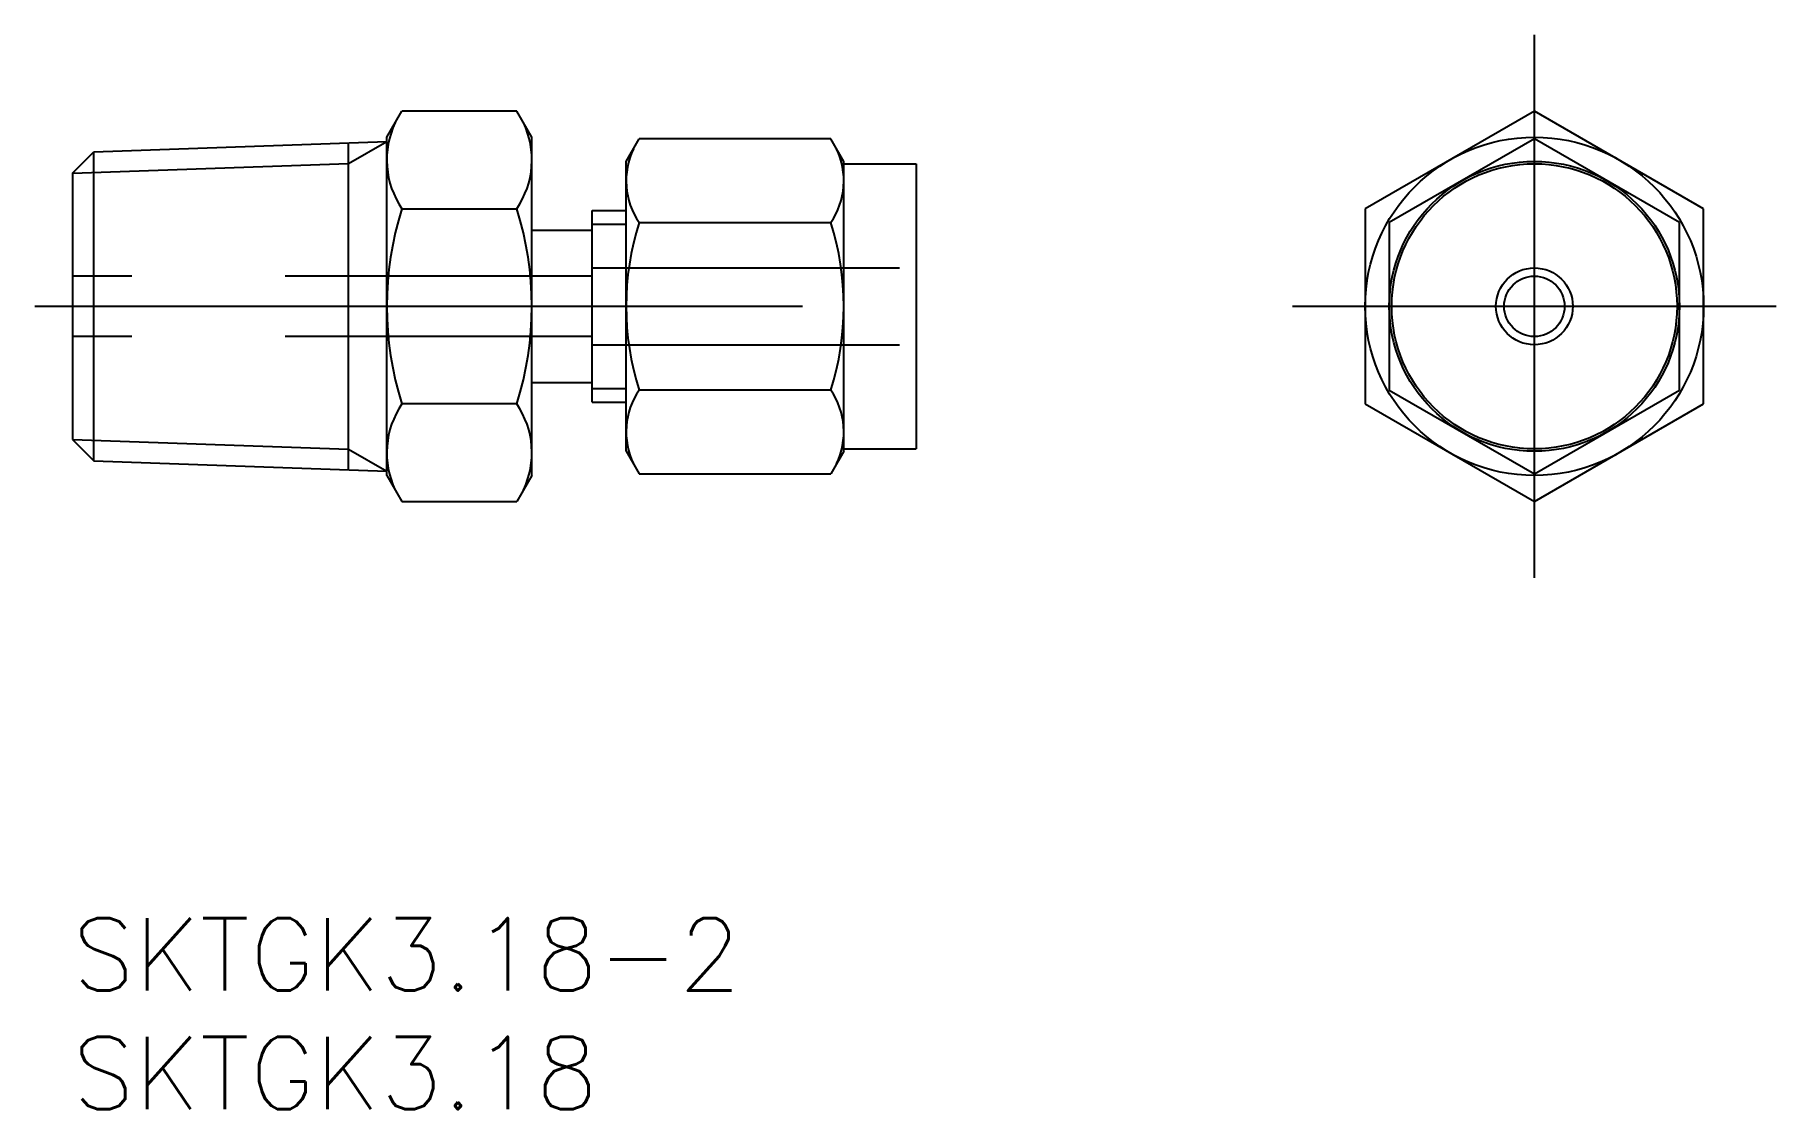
# Model space of a CAD drawing. Extents: x -62 to 10, y -33.2 to 11.2.
import ezdxf

# ---------------------------------------------------------------- set-up
doc = ezdxf.new("R2010")
doc.units = 0
doc.linetypes.add('CENTER', pattern=[50.8, 31.75, -6.35, 6.35, -6.35])
doc.linetypes.add('DASHED', pattern=[19.05, 12.7, -6.35])
doc.layers.get('0').update_dxf_attribs({"linetype": 'CONTINUOUS'})
doc.layers.add('CENTER', color=1, linetype='CENTER')
doc.styles.get("Standard").update_dxf_attribs({"font": 'txt.shx', "height": 3, "bigfont": 'bigfont.shx'})

# ---------------------------------------------------------------- blocks, each defined once
blk = doc.blocks.new('*U9')
at = {"color": 7, "linetype": 'CONTINUOUS'}
blk.add_text('SKTGK3.18-2', height=3, dxfattribs=at).set_placement((-60.463, -28.321))
blk = doc.blocks.new('*U10')
at = {"color": 7, "linetype": 'CONTINUOUS'}
blk.add_text('SKTGK3.18', height=3, dxfattribs=at).set_placement((-60.463, -33.228))

msp = doc.modelspace()

# ---------------------------------------------------------------- linework, layer by layer
at = {"color": 7, "linetype": 'CONTINUOUS'}
for p, q in [((-47.463, 7), (-46.838, 8.083)), ((-42.088, 8.083), (-46.838, 8.083)), ((-42.088, 8.083), (-46.832, 8.083)), ((-41.463, 7), (-42.088, 8.083)), ((0, 8.083), (-7, 4.041)), ((7, 4.041), (0, 8.083)), ((-59.576, 6.4), (-47.463, 6.823)), ((-49.041, -6.767), (-49.041, 6.767)), ((-47.463, -7), (-47.463, 7)), ((-41.463, -7), (-41.463, 7)), ((-37.563, 6), (-37.027, 6.928)), ((-29.099, 6.928), (-37.027, 6.928)), ((-28.563, 6), (-29.099, 6.928)), ((0, 6.928), (-6, 3.464)), ((6, 3.464), (0, 6.928)), ((-60.463, 5.513), (-59.576, 6.4)), ((-59.576, -6.4), (-59.576, 6.4)), ((-37.563, -6), (-37.563, 6)), ((-28.563, -6), (-28.563, 6)), ((-28.563, 5.9), (-25.563, 5.9)), ((-25.563, 5.9), (-25.563, -5.9)), ((-60.463, 5.513), (-60.463, -5.513)), ((-46.838, 4.041), (-42.088, 4.041)), ((-38.963, 3.969), (-37.563, 3.969)), ((-38.963, -3.969), (-38.963, 3.969)), ((-7, 4.041), (-7, -4.041)), ((7, -4.041), (7, 4.041)), ((-41.463, 3.15), (-38.963, 3.15)), ((-37.027, 3.464), (-29.099, 3.464)), ((-6, 3.464), (-6, -3.464)), ((6, -3.464), (6, 3.464)), ((-41.463, -3.15), (-38.963, -3.15)), ((-29.099, -3.464), (-37.027, -3.464)), ((-6, -3.464), (0, -6.928)), ((0, -6.928), (6, -3.464)), ((-42.088, -4.041), (-46.838, -4.041)), ((-38.963, -3.969), (-37.563, -3.969)), ((-7, -4.041), (0, -8.083)), ((0, -8.083), (7, -4.041)), ((-60.463, -5.513), (-59.576, -6.4)), ((-59.576, -6.4), (-47.463, -6.823)), ((-37.563, -6), (-37.027, -6.928)), ((-28.563, -6), (-29.099, -6.928)), ((-28.563, -5.9), (-25.563, -5.9)), ((-47.463, -7), (-46.838, -8.083)), ((-41.463, -7), (-42.088, -8.083)), ((-37.027, -6.928), (-29.099, -6.928)), ((-46.838, -8.083), (-42.088, -8.083)), ((-46.832, -8.083), (-42.088, -8.083))]:
    msp.add_line(p, q, dxfattribs=at)
at = {"color": 3, "linetype": 'CONTINUOUS'}
for p, q in [((-49.041, 5.911), (-47.463, 6.823)), ((-60.463, 5.513), (-49.041, 5.911)), ((-38.963, 3.396), (-37.563, 3.396)), ((-38.963, -3.396), (-37.563, -3.396)), ((-60.463, -5.513), (-49.041, -5.911)), ((-49.041, -5.911), (-47.463, -6.823))]:
    msp.add_line(p, q, dxfattribs=at)
at = {"color": 3, "linetype": 'DASHED'}
for p, q in [((-38.963, 1.59), (-25.563, 1.59)), ((-38.963, 1.25), (-60.463, 1.25)), ((-38.963, -1.25), (-60.463, -1.25)), ((-38.963, -1.59), (-25.563, -1.59))]:
    msp.add_line(p, q, dxfattribs=at)
at = {"color": 7, "linetype": 'CONTINUOUS'}
for radius in [7, 6, 5.9, 1.59, 1.25]:
    msp.add_circle((0, 0), radius, dxfattribs=at)
for centre, radius, start, end in [((-43.885, 6.062), 3.578, 154.38425, 214.38425), ((-45.041, 6.062), 3.578, 325.61575, 25.61575), ((-34.496, 5.196), 3.067, 154.38425, 214.38425), ((-31.63, 5.196), 3.067, 325.61575, 25.61575), ((-34.088, 0), 13.375, 162.41205, 197.58795), ((-54.838, 0), 13.375, 342.41205, 17.58795), ((-26.099, 0), 11.464, 162.41205, 197.58795), ((-40.027, 0), 11.464, 342.41205, 17.58795), ((-34.496, -5.196), 3.067, 145.61575, 205.61575), ((-31.63, -5.196), 3.067, 334.38425, 34.38425), ((-43.885, -6.062), 3.578, 145.61575, 205.61575), ((-45.041, -6.062), 3.578, 334.38425, 34.38425)]:
    msp.add_arc(centre, radius, start, end, dxfattribs=at)
at = {"layer": 'CENTER', "color": 1, "linetype": 'CENTER'}
for p, q in [((0, -11.238), (0, 11.238)), ((-62.021, 0), (-24.932, 0)), ((-49.213, 0), (-38.363, 0)), ((-10, 0), (10, 0))]:
    msp.add_line(p, q, dxfattribs=at)

# ---------------------------------------------------------------- block references
at = {"color": 7, "linetype": 'CONTINUOUS'}
for name in ['*U9', '*U10']:
    msp.add_blockref(name, (0, 0), dxfattribs=at)

doc.saveas('drawing.dxf')
